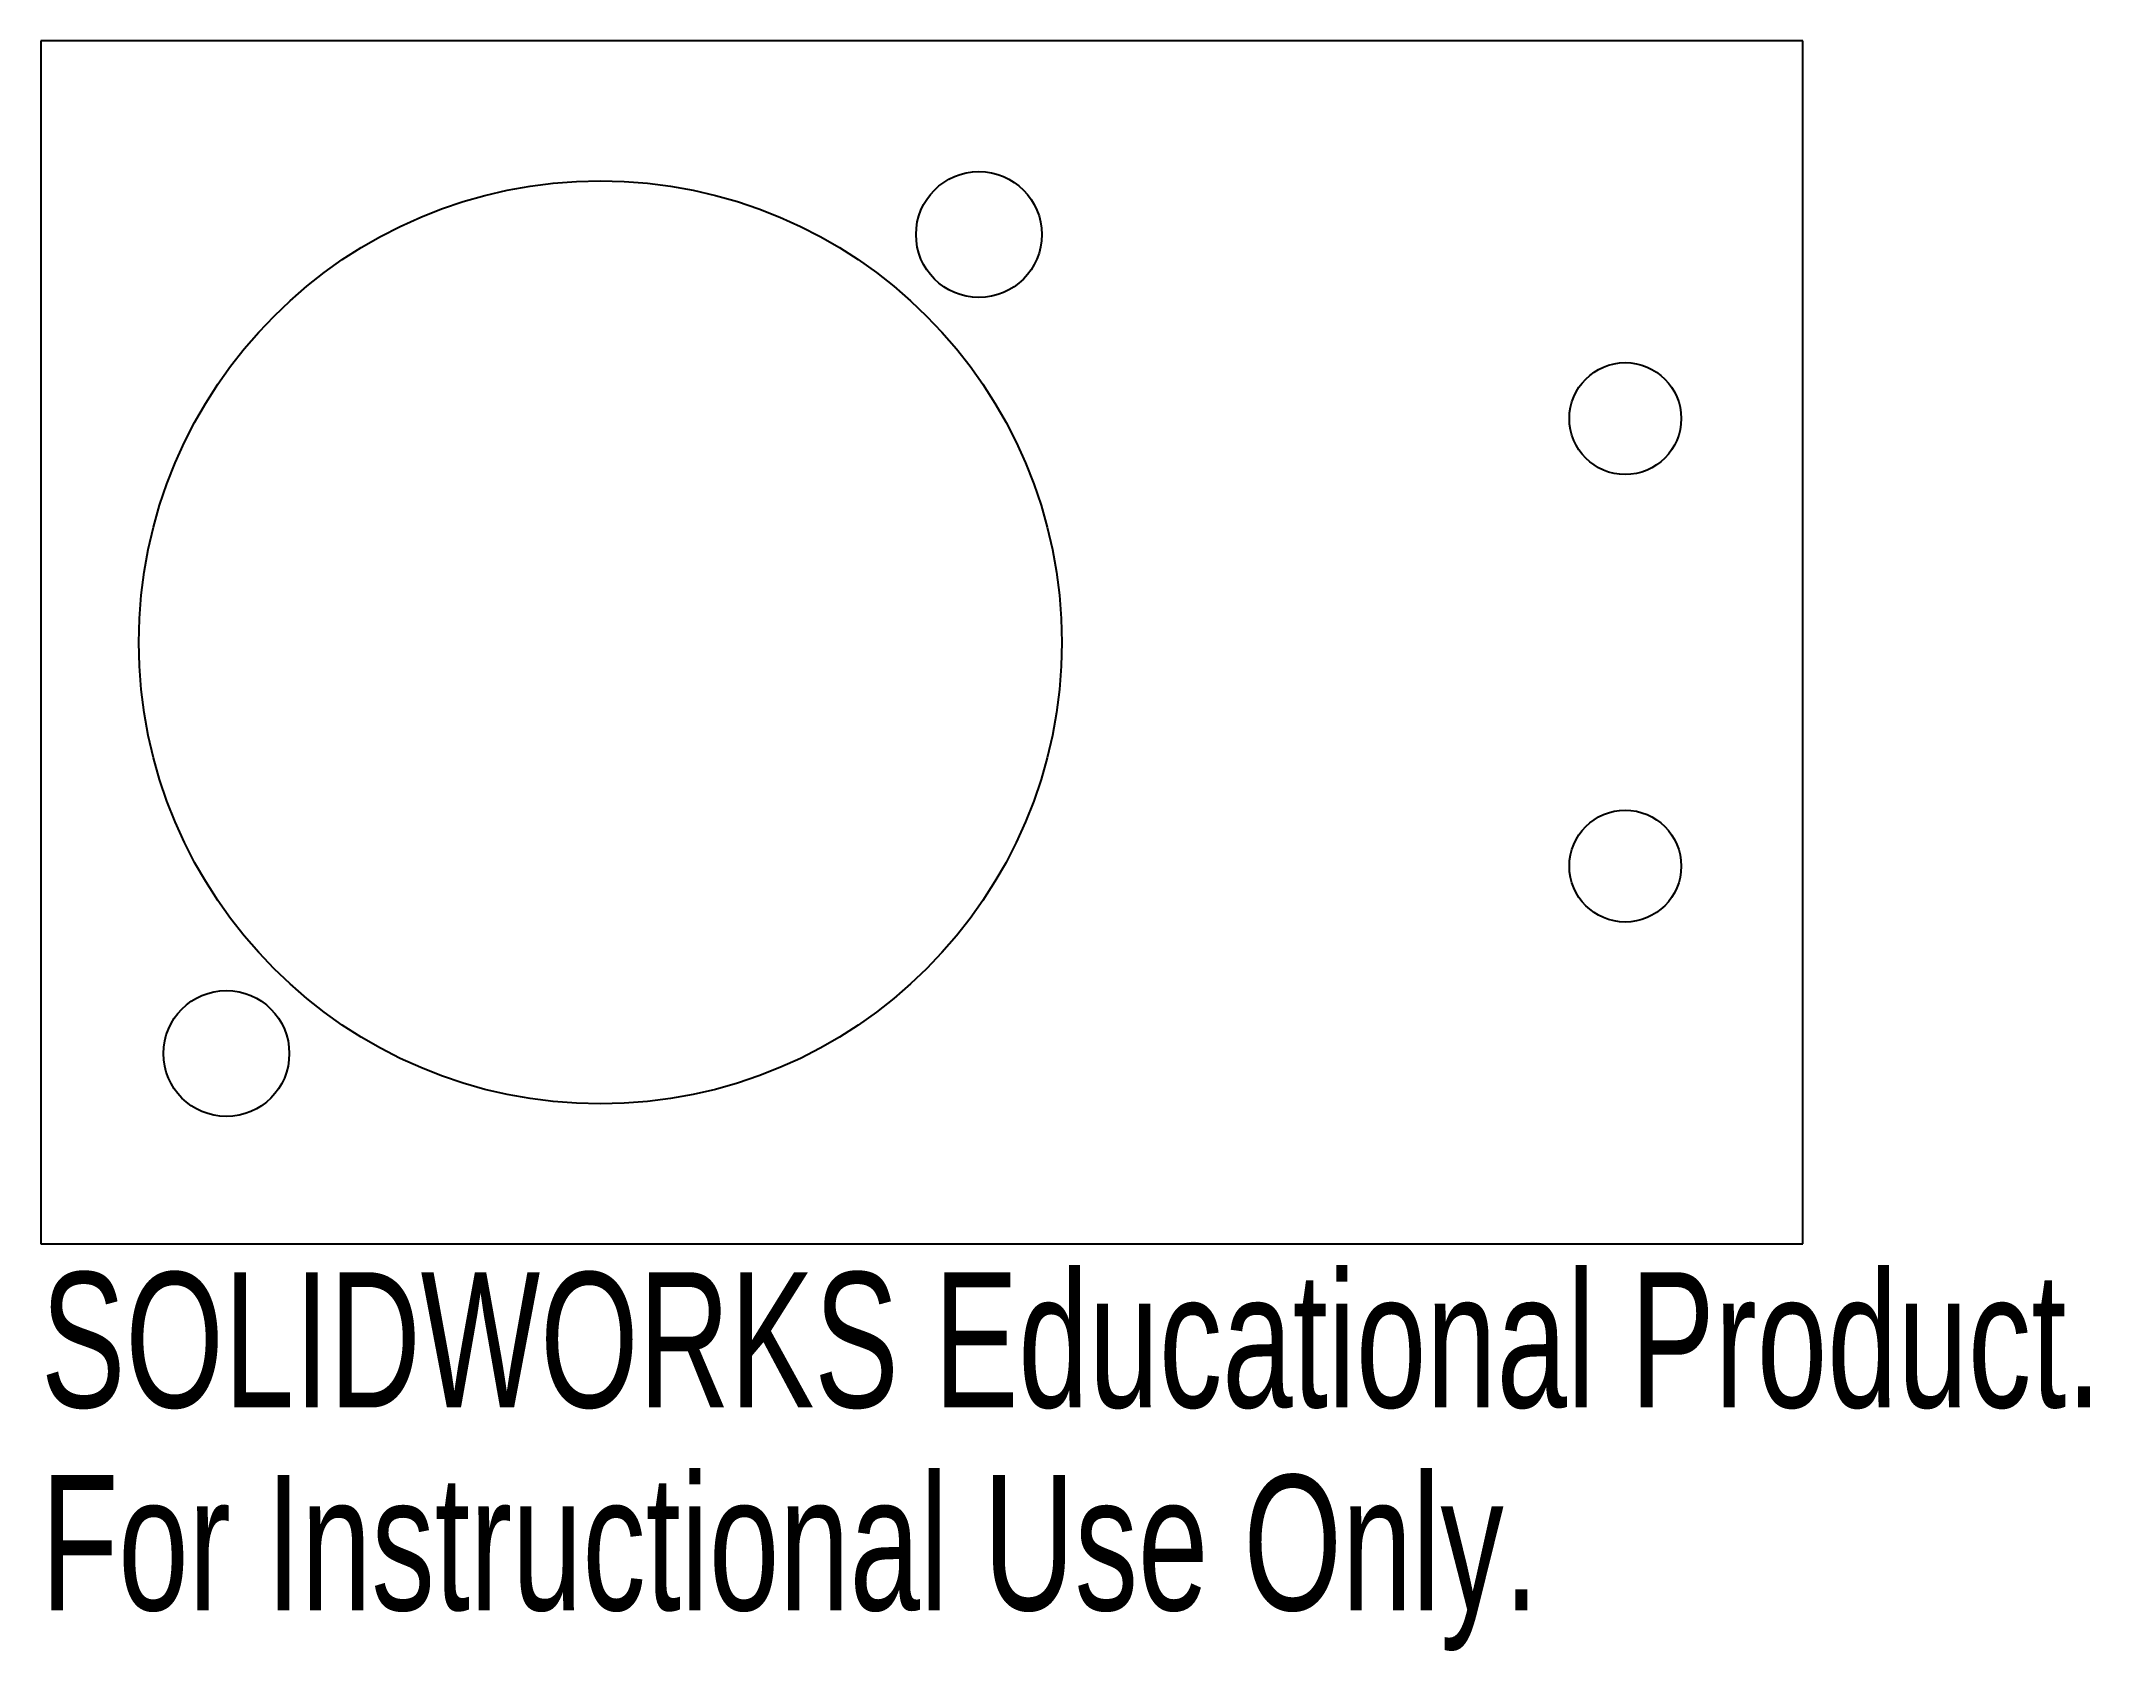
# Model space of a CAD drawing. Header units: millimetres. Extents: x -31.5 to 41.8, y -36.1 to 21.5.
import ezdxf

# ---------------------------------------------------------------- set-up
doc = ezdxf.new("R2010")
doc.units = ezdxf.units.MM
doc.styles.add('SLDTEXTSTYLE0', font='TXT', dxfattribs={"width": 0.7})

msp = doc.modelspace()

# ---------------------------------------------------------------- linework, layer by layer
at = {"color": 7, "linetype": 'Continuous', "lineweight": 25}
for p, q in [((31.5, 21.5), (-31.5, 21.5)), ((-31.5, 21.5), (-31.5, -21.5)), ((31.5, -21.5), (31.5, 21.5)), ((-31.5, -21.5), (31.5, -21.5))]:
    msp.add_line(p, q, dxfattribs=at)
for centre, radius in [((-11.5, 0), 16.5), ((2.04, 14.58), 2.25), ((25.15, 8), 2), ((25.15, -8), 2), ((-24.87, -14.7), 2.25)]:
    msp.add_circle(centre, radius, dxfattribs=at)

# ---------------------------------------------------------------- texts
at = {"color": 7, "linetype": 'Continuous', "char_height": 4.83362, "attachment_point": 1, "style": 'SLDTEXTSTYLE0'}
for s, insert in [('SOLIDWORKS Educational Product.', (-31.5, -22.52)), ('For Instructional Use Only.', (-31.5, -29.77))]:
    msp.add_mtext(s, dxfattribs=dict(at, insert=insert))

doc.saveas('drawing.dxf')
